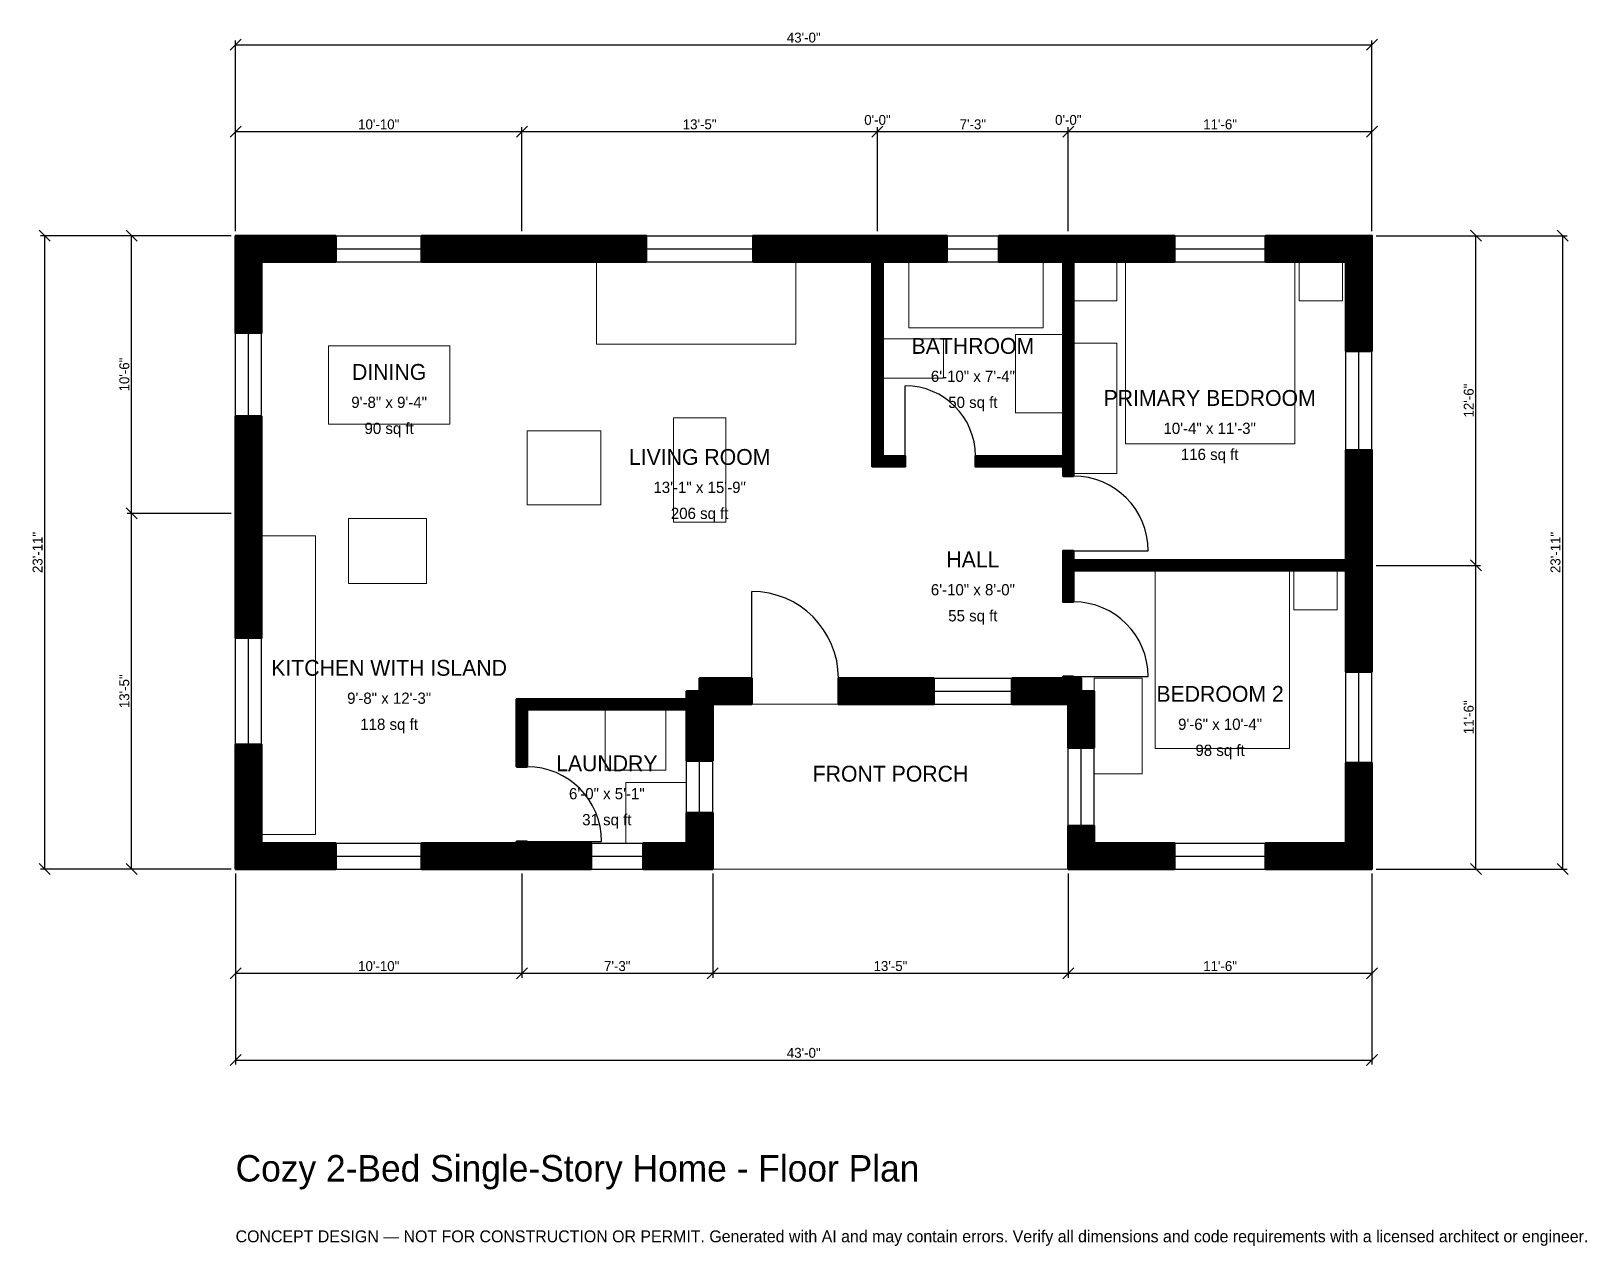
# Model space of a CAD drawing. Header units: inches. Extents: x -93 to 613, y -171 to 380.
import ezdxf
from ezdxf.enums import TextEntityAlignment as Align

# ---------------------------------------------------------------- set-up
doc = ezdxf.new("R2010")
doc.units = ezdxf.units.IN
doc.header["$MEASUREMENT"] = 0
doc.linetypes.add('DASHED', pattern=[0.6, 0.5, -0.1])
for name, color, linetype, lineweight in [('A-ANNO-DIMS', 1, 'Continuous', 13), ('A-ANNO-TEXT', 7, 'Continuous', 18), ('A-AREA-IDEN', 7, 'Continuous', 18), ('A-DOOR', 2, 'Continuous', 25), ('A-FLOR-FIXT', 9, 'Continuous', 13), ('A-FURN', 9, 'Continuous', 13), ('A-GLAZ', 4, 'Continuous', 25), ('A-SITE-PAVE', 8, 'Continuous', 13), ('A-WALL', 7, 'Continuous', 50), ('A-WALL-PATT', 8, 'Continuous', 13)]:
    doc.layers.add(name, color=color, linetype=linetype, lineweight=lineweight)
doc.dimstyles.new('PLAN', dxfattribs={"dimtxt": 4.5, "dimasz": 3, "dimexe": 2, "dimexo": 2, "dimgap": 1, "dimtad": 1, "dimdec": 0, "dimlunit": 4, "dimtsz": 2.5, "dimcen": 2.5, "dimclrd": 1, "dimclre": 1, "dimazin": 3, "dimtfac": 1, "dimtmove": 0, "dimatfit": 3})

msp = doc.modelspace()

# ---------------------------------------------------------------- hatches: boundary and pattern name
at = {"layer": 'A-WALL-PATT'}
h = msp.add_hatch(dxfattribs=at)
h.set_pattern_fill('ANSI31', color=8, scale=0.8)
h.paths.add_polyline_path([(204.7244, 0), (204.7244, 0), (185.0394, 0), (185.0394, 11.811), (204.7244, 11.811), (204.7244, 25.5906), (216.5354, 25.5906), (216.5354, 11.811), (216.5355, 11.811), (216.5355, 0), (216.5355, 0), (216.5354, 0), (216.5354, 0), (204.7244, 0)])
h.paths.add_polyline_path([(135.8268, 0), (132.2835, 0), (132.2835, 0), (127.5591, 0), (127.5591, 0), (124.0157, 0), (84.4488, 0), (84.4488, 11.811), (124.0157, 11.811), (127.5591, 11.811), (127.5591, 12.5984), (132.2835, 12.5984), (132.2835, 11.811), (135.8268, 11.811), (161.4173, 11.811), (161.4173, 0), (135.8268, 0)])
h.paths.add_polyline_path([(11.811, 0), (11.811, 0), (0, 0), (0, 0), (0, 0), (0, 0), (0, 11.811), (0, 11.811), (0, 56.4961), (11.811, 56.4961), (11.811, 11.811), (45.4724, 11.811), (45.4724, 0), (11.811, 0)])
h.paths.add_polyline_path([(0, 155.5118), (0, 167.3228), (0, 205.5118), (11.811, 205.5118), (11.811, 167.3228), (11.811, 155.5118), (11.811, 104.9213), (0, 104.9213), (0, 155.5118)])
h.paths.add_polyline_path([(0, 275.5906), (0, 275.5906), (0, 287.4016), (0, 287.4016), (0, 287.4016), (11.811, 287.4016), (11.811, 287.4016), (45.4724, 287.4016), (45.4724, 275.5906), (11.811, 275.5906), (11.811, 243.3071), (0, 243.3071), (0, 275.5906)])
h.paths.add_polyline_path([(124.0157, 287.4016), (124.0157, 287.4016), (186.4173, 287.4016), (186.4173, 275.5906), (135.8268, 275.5906), (135.8268, 275.5906), (84.4488, 275.5906), (84.4488, 287.4016), (124.0157, 287.4016)])
h.paths.add_polyline_path([(285.4331, 287.4016), (288.9764, 287.4016), (288.9764, 287.4016), (293.7008, 287.4016), (293.7008, 287.4016), (297.2441, 287.4016), (322.8346, 287.4016), (322.8346, 275.5906), (297.2441, 275.5906), (293.7008, 275.5906), (293.7008, 187.4016), (303.937, 187.4016), (303.937, 182.6772), (288.9764, 182.6772), (288.9764, 182.6772), (288.9764, 182.6772), (288.9764, 275.5906), (285.4331, 275.5906), (234.8425, 275.5906), (234.8425, 287.4016), (285.4331, 287.4016)])
h.paths.add_polyline_path([(375.5906, 287.4016), (375.5906, 287.4016), (380.315, 287.4016), (380.315, 287.4016), (383.8583, 287.4016), (383.8583, 287.4016), (426.1811, 287.4016), (426.1811, 275.5906), (380.315, 275.5906), (380.315, 187.4016), (380.315, 182.6772), (380.315, 182.6772), (380.315, 178.3465), (375.5906, 178.3465), (375.5906, 182.6772), (335.8268, 182.6772), (335.8268, 187.4016), (375.5906, 187.4016), (375.5906, 275.5906), (372.0472, 275.5906), (372.0472, 275.5906), (346.4567, 275.5906), (346.4567, 287.4016), (375.5906, 287.4016)])
h.paths.add_polyline_path([(503.937, 287.4016), (503.937, 287.4016), (515.748, 287.4016), (515.748, 287.4016), (515.7481, 287.4016), (515.7481, 275.5906), (515.748, 275.5906), (515.748, 235.0394), (503.937, 235.0394), (503.937, 275.5906), (467.5197, 275.5906), (467.5197, 287.4016), (503.937, 287.4016)])
h.paths.add_polyline_path([(515.748, 143.7008), (515.748, 140.1575), (515.7481, 140.1575), (515.7481, 135.4331), (515.748, 135.4331), (515.748, 131.8898), (515.748, 89.5669), (503.937, 89.5669), (503.937, 131.8898), (503.937, 135.4331), (380.315, 135.4331), (380.315, 121.2598), (375.5906, 121.2598), (375.5906, 135.4331), (375.5906, 135.4331), (375.5906, 140.1575), (375.5906, 140.1575), (375.5906, 144.4882), (380.315, 144.4882), (380.315, 140.1575), (503.937, 140.1575), (503.937, 143.7008), (503.937, 190.1575), (515.748, 190.1575), (515.748, 143.7008)])
h.paths.add_polyline_path([(515.748, 11.811), (515.7481, 11.811), (515.7481, 0), (515.748, 0), (515.748, 0), (503.937, 0), (503.937, 0), (467.5197, 0), (467.5197, 11.811), (503.937, 11.811), (503.937, 48.2283), (515.748, 48.2283), (515.748, 11.811)])
h.paths.add_polyline_path([(389.7638, 0), (389.7638, 0), (377.9528, 0), (377.9528, 0), (377.9527, 0), (377.9527, 11.811), (377.9528, 11.811), (377.9528, 19.685), (389.7638, 19.685), (389.7638, 11.811), (426.1811, 11.811), (426.1811, 0), (389.7638, 0)])
h.paths.add_polyline_path([(377.9528, 72.4409), (377.9527, 72.4409), (377.9527, 74.8031), (375.5906, 74.8031), (375.5906, 74.8031), (352.3622, 74.8031), (352.3622, 86.6142), (375.5906, 86.6142), (375.5906, 87.4016), (380.315, 87.4016), (380.315, 86.6142), (383.8583, 86.6142), (383.8583, 80.7087), (389.7638, 80.7087), (389.7638, 55.1181), (377.9528, 55.1181), (377.9528, 72.4409)])
h.paths.add_polyline_path([(297.2441, 74.8031), (285.4331, 74.8031), (273.622, 74.8031), (273.622, 86.6142), (285.4331, 86.6142), (297.2441, 86.6142), (316.9291, 86.6142), (316.9291, 74.8031), (297.2441, 74.8031)])
h.paths.add_polyline_path([(218.8976, 74.8031), (218.8976, 74.8031), (216.5355, 74.8031), (216.5355, 72.4409), (216.5354, 72.4409), (216.5354, 49.2126), (204.7244, 49.2126), (204.7244, 72.4409), (132.2835, 72.4409), (132.2835, 46.4567), (127.5591, 46.4567), (127.5591, 72.4409), (127.5591, 77.1654), (132.2835, 77.1654), (204.7244, 77.1654), (204.7244, 80.7087), (210.6299, 80.7087), (210.6299, 86.6142), (234.252, 86.6142), (234.252, 74.8031), (218.8976, 74.8031)])

# ---------------------------------------------------------------- linework, layer by layer
at = {"layer": 'A-DOOR'}
for p, q in [((303.937, 187.4016), (303.937, 219.2913)), ((380.315, 144.4882), (414.1732, 144.4882)), ((234.252, 86.6142), (234.252, 125.9843)), ((380.315, 87.4016), (414.1732, 87.4016)), ((132.2835, 12.5984), (166.1417, 12.5984))]:
    msp.add_line(p, q, dxfattribs=at)
for centre, radius in [((303.937, 187.4016), 31.8898), ((380.315, 144.4882), 33.8583), ((234.252, 86.6142), 39.3701), ((380.315, 87.4016), 33.8583), ((132.2835, 12.5984), 33.8583)]:
    msp.add_arc(centre, radius, 0, 90, dxfattribs=at)
at = {"layer": 'A-FLOR-FIXT'}
for points in [[(305.5118, 245.6693), (366.5354, 245.6693), (366.5354, 275.5906), (305.5118, 275.5906)], [(293.7008, 222.8346), (321.2598, 222.8346), (321.2598, 240.5512), (293.7008, 240.5512)], [(353.937, 207.0866), (375.5906, 207.0866), (375.5906, 242.5197), (353.937, 242.5197)], [(11.811, 15.748), (36.2205, 15.748), (36.2205, 151.1811), (11.811, 151.1811)]]:
    msp.add_lwpolyline(points, close=True, dxfattribs=at)
at = {"layer": 'A-FURN'}
for points in [[(163.7795, 238.189), (254.3307, 238.189), (254.3307, 275.5906), (163.7795, 275.5906)], [(380.315, 257.874), (400, 257.874), (400, 275.5906), (380.315, 275.5906)], [(403.937, 192.9134), (480.7087, 192.9134), (480.7087, 275.5906), (403.937, 275.5906)], [(482.6772, 257.874), (502.3622, 257.874), (502.3622, 275.5906), (482.6772, 275.5906)], [(42.126, 201.9685), (97.2441, 201.9685), (97.2441, 237.4016), (42.126, 237.4016)], [(380.315, 179.5276), (400, 179.5276), (400, 238.5827), (380.315, 238.5827)], [(132.2835, 165.3543), (165.748, 165.3543), (165.748, 198.8189), (132.2835, 198.8189)], [(198.8189, 157.4803), (222.4409, 157.4803), (222.4409, 204.7244), (198.8189, 204.7244)], [(51.1811, 129.5276), (86.6142, 129.5276), (86.6142, 159.0551), (51.1811, 159.0551)], [(417.3228, 54.7244), (478.3465, 54.7244), (478.3465, 135.4331), (417.3228, 135.4331)], [(480.315, 117.7165), (500, 117.7165), (500, 135.4331), (480.315, 135.4331)], [(389.7638, 43.3071), (411.4173, 43.3071), (411.4173, 86.6142), (389.7638, 86.6142)], [(167.7165, 44.8819), (195.2756, 44.8819), (195.2756, 72.4409), (167.7165, 72.4409)], [(177.1654, 11.811), (204.7244, 11.811), (204.7244, 39.3701), (177.1654, 39.3701)]]:
    msp.add_lwpolyline(points, close=True, dxfattribs=at)
at = {"layer": 'A-GLAZ'}
for p, q in [((45.4724, 287.4016), (84.4488, 287.4016)), ((186.4173, 287.4016), (234.8425, 287.4016)), ((322.8346, 287.4016), (346.4567, 287.4016)), ((426.1811, 287.4016), (467.5197, 287.4016)), ((45.4724, 281.4961), (84.4488, 281.4961)), ((45.4724, 275.5906), (84.4488, 275.5906)), ((186.4173, 281.4961), (234.8425, 281.4961)), ((186.4173, 275.5906), (234.8425, 275.5906)), ((322.8346, 281.4961), (346.4567, 281.4961)), ((322.8346, 275.5906), (346.4567, 275.5906)), ((426.1811, 281.4961), (467.5197, 281.4961)), ((426.1811, 275.5906), (467.5197, 275.5906)), ((0, 205.5118), (0, 243.3071)), ((5.9055, 205.5118), (5.9055, 243.3071)), ((11.811, 205.5118), (11.811, 243.3071)), ((503.937, 190.1575), (503.937, 235.0394)), ((509.8425, 190.1575), (509.8425, 235.0394)), ((515.748, 190.1575), (515.748, 235.0394)), ((0, 56.4961), (0, 104.9213)), ((5.9055, 56.4961), (5.9055, 104.9213)), ((11.811, 56.4961), (11.811, 104.9213)), ((316.9291, 86.6142), (352.3622, 86.6142)), ((503.937, 48.2283), (503.937, 89.5669)), ((509.8425, 48.2283), (509.8425, 89.5669)), ((515.748, 48.2283), (515.748, 89.5669)), ((316.9291, 80.7087), (352.3622, 80.7087)), ((316.9291, 74.8031), (352.3622, 74.8031)), ((377.9528, 19.685), (377.9528, 55.1181)), ((383.8583, 19.685), (383.8583, 55.1181)), ((389.7638, 19.685), (389.7638, 55.1181)), ((204.7244, 25.5906), (204.7244, 49.2126)), ((210.6299, 25.5906), (210.6299, 49.2126)), ((216.5354, 25.5906), (216.5354, 49.2126)), ((45.4724, 11.811), (84.4488, 11.811)), ((161.4173, 11.811), (185.0394, 11.811)), ((426.1811, 11.811), (467.5197, 11.811)), ((45.4724, 5.9055), (84.4488, 5.9055)), ((45.4724, 0), (84.4488, 0)), ((161.4173, 5.9055), (185.0394, 5.9055)), ((161.4173, 0), (185.0394, 0)), ((426.1811, 5.9055), (467.5197, 5.9055)), ((426.1811, 0), (467.5197, 0))]:
    msp.add_line(p, q, dxfattribs=at)
at = {"layer": 'A-SITE-PAVE', "linetype": 'DASHED'}
msp.add_lwpolyline([(216.5354, 0), (377.9528, 0), (377.9528, 74.8031), (216.5354, 74.8031)], close=True, dxfattribs=at)
at = {"layer": 'A-WALL'}
for points in [[(0, 275.5906), (0, 275.5906), (0, 287.4016), (0, 287.4016), (0, 287.4016), (11.811, 287.4016), (11.811, 287.4016), (45.4724, 287.4016), (45.4724, 275.5906), (11.811, 275.5906), (11.811, 243.3071), (0, 243.3071), (0, 275.5906)], [(124.0157, 287.4016), (124.0157, 287.4016), (186.4173, 287.4016), (186.4173, 275.5906), (135.8268, 275.5906), (135.8268, 275.5906), (84.4488, 275.5906), (84.4488, 287.4016), (124.0157, 287.4016)], [(285.4331, 287.4016), (288.9764, 287.4016), (288.9764, 287.4016), (293.7008, 287.4016), (293.7008, 287.4016), (297.2441, 287.4016), (322.8346, 287.4016), (322.8346, 275.5906), (297.2441, 275.5906), (293.7008, 275.5906), (293.7008, 187.4016), (303.937, 187.4016), (303.937, 182.6772), (288.9764, 182.6772), (288.9764, 182.6772), (288.9764, 182.6772), (288.9764, 275.5906), (285.4331, 275.5906), (234.8425, 275.5906), (234.8425, 287.4016), (285.4331, 287.4016)], [(375.5906, 287.4016), (375.5906, 287.4016), (380.315, 287.4016), (380.315, 287.4016), (383.8583, 287.4016), (383.8583, 287.4016), (426.1811, 287.4016), (426.1811, 275.5906), (380.315, 275.5906), (380.315, 187.4016), (380.315, 182.6772), (380.315, 182.6772), (380.315, 178.3465), (375.5906, 178.3465), (375.5906, 182.6772), (335.8268, 182.6772), (335.8268, 187.4016), (375.5906, 187.4016), (375.5906, 275.5906), (372.0472, 275.5906), (372.0472, 275.5906), (346.4567, 275.5906), (346.4567, 287.4016), (375.5906, 287.4016)], [(503.937, 287.4016), (503.937, 287.4016), (515.748, 287.4016), (515.748, 287.4016), (515.7481, 287.4016), (515.7481, 275.5906), (515.748, 275.5906), (515.748, 235.0394), (503.937, 235.0394), (503.937, 275.5906), (467.5197, 275.5906), (467.5197, 287.4016), (503.937, 287.4016)], [(0, 155.5118), (0, 167.3228), (0, 205.5118), (11.811, 205.5118), (11.811, 167.3228), (11.811, 155.5118), (11.811, 104.9213), (0, 104.9213), (0, 155.5118)], [(515.748, 143.7008), (515.748, 140.1575), (515.7481, 140.1575), (515.7481, 135.4331), (515.748, 135.4331), (515.748, 131.8898), (515.748, 89.5669), (503.937, 89.5669), (503.937, 131.8898), (503.937, 135.4331), (380.315, 135.4331), (380.315, 121.2598), (375.5906, 121.2598), (375.5906, 135.4331), (375.5906, 135.4331), (375.5906, 140.1575), (375.5906, 140.1575), (375.5906, 144.4882), (380.315, 144.4882), (380.315, 140.1575), (503.937, 140.1575), (503.937, 143.7008), (503.937, 190.1575), (515.748, 190.1575), (515.748, 143.7008)], [(218.8976, 74.8031), (218.8976, 74.8031), (216.5355, 74.8031), (216.5355, 72.4409), (216.5354, 72.4409), (216.5354, 49.2126), (204.7244, 49.2126), (204.7244, 72.4409), (132.2835, 72.4409), (132.2835, 46.4567), (127.5591, 46.4567), (127.5591, 72.4409), (127.5591, 77.1654), (132.2835, 77.1654), (204.7244, 77.1654), (204.7244, 80.7087), (210.6299, 80.7087), (210.6299, 86.6142), (234.252, 86.6142), (234.252, 74.8031), (218.8976, 74.8031)], [(297.2441, 74.8031), (285.4331, 74.8031), (273.622, 74.8031), (273.622, 86.6142), (285.4331, 86.6142), (297.2441, 86.6142), (316.9291, 86.6142), (316.9291, 74.8031), (297.2441, 74.8031)], [(377.9528, 72.4409), (377.9527, 72.4409), (377.9527, 74.8031), (375.5906, 74.8031), (375.5906, 74.8031), (352.3622, 74.8031), (352.3622, 86.6142), (375.5906, 86.6142), (375.5906, 87.4016), (380.315, 87.4016), (380.315, 86.6142), (383.8583, 86.6142), (383.8583, 80.7087), (389.7638, 80.7087), (389.7638, 55.1181), (377.9528, 55.1181), (377.9528, 72.4409)], [(11.811, 0), (11.811, 0), (0, 0), (0, 0), (0, 0), (0, 0), (0, 11.811), (0, 11.811), (0, 56.4961), (11.811, 56.4961), (11.811, 11.811), (45.4724, 11.811), (45.4724, 0), (11.811, 0)], [(515.748, 11.811), (515.7481, 11.811), (515.7481, 0), (515.748, 0), (515.748, 0), (503.937, 0), (503.937, 0), (467.5197, 0), (467.5197, 11.811), (503.937, 11.811), (503.937, 48.2283), (515.748, 48.2283), (515.748, 11.811)], [(204.7244, 0), (204.7244, 0), (185.0394, 0), (185.0394, 11.811), (204.7244, 11.811), (204.7244, 25.5906), (216.5354, 25.5906), (216.5354, 11.811), (216.5355, 11.811), (216.5355, 0), (216.5355, 0), (216.5354, 0), (216.5354, 0), (204.7244, 0)], [(389.7638, 0), (389.7638, 0), (377.9528, 0), (377.9528, 0), (377.9527, 0), (377.9527, 11.811), (377.9528, 11.811), (377.9528, 19.685), (389.7638, 19.685), (389.7638, 11.811), (426.1811, 11.811), (426.1811, 0), (389.7638, 0)], [(135.8268, 0), (132.2835, 0), (132.2835, 0), (127.5591, 0), (127.5591, 0), (124.0157, 0), (84.4488, 0), (84.4488, 11.811), (124.0157, 11.811), (127.5591, 11.811), (127.5591, 12.5984), (132.2835, 12.5984), (132.2835, 11.811), (135.8268, 11.811), (161.4173, 11.811), (161.4173, 0), (135.8268, 0)]]:
    msp.add_lwpolyline(points, close=True, dxfattribs=at)

# ---------------------------------------------------------------- texts
at = {"layer": 'A-ANNO-TEXT'}
for s, height, p in [('Cozy 2-Bed Single-Story Home - Floor Plan', 12, (0, -141.7323)), ('CONCEPT DESIGN — NOT FOR CONSTRUCTION OR PERMIT. Generated with AI and may contain errors. Verify all dimensions and code requirements with a licensed architect or engineer.', 5.4, (0, -169.2913))]:
    msp.add_text(s, height=height, dxfattribs=at).set_placement(p)
at = {"layer": 'A-AREA-IDEN'}
for s, height, p in [('BATHROOM', 7.2, (334.6457, 237.4016)), ('DINING', 7.2, (69.685, 225.5906)), ('6\'-10" x 7\'-4"', 5.1, (334.6457, 223.622)), ('9\'-8" x 9\'-4"', 5.1, (69.685, 211.811)), ('50 sq ft', 5.1, (334.6457, 211.811)), ('PRIMARY BEDROOM', 7.2, (442.126, 213.7795)), ('90 sq ft', 5.1, (69.685, 200)), ('10\'-4" x 11\'-3"', 5.1, (442.126, 200)), ('LIVING ROOM', 7.2, (210.6299, 187.0079)), ('116 sq ft', 5.1, (442.126, 188.189)), ('13\'-1" x 15\'-9"', 5.1, (210.6299, 173.2283)), ('206 sq ft', 5.1, (210.6299, 161.4173)), ('HALL', 7.2, (334.6457, 140.5512)), ('6\'-10" x 8\'-0"', 5.1, (334.6457, 126.7717)), ('55 sq ft', 5.1, (334.6457, 114.9606)), ('KITCHEN WITH ISLAND', 7.2, (69.685, 91.3386)), ('9\'-8" x 12\'-3"', 5.1, (69.685, 77.5591)), ('BEDROOM 2', 7.2, (446.8504, 79.5276)), ('118 sq ft', 5.1, (69.685, 65.748)), ('9\'-6" x 10\'-4"', 5.1, (446.8504, 65.748)), ('98 sq ft', 5.1, (446.8504, 53.937)), ('LAUNDRY', 7.2, (168.5039, 48.0315)), ('FRONT PORCH', 7.2, (297.2441, 43.3071)), ('6\'-0" x 5\'-1"', 5.1, (168.5039, 34.252)), ('31 sq ft', 5.1, (168.5039, 22.4409))]:
    msp.add_text(s, height=height, dxfattribs=at).set_placement(p, align=Align.MIDDLE_CENTER)

# ---------------------------------------------------------------- dimensions: what is measured, and where the dimension line sits
at = {"layer": 'A-ANNO-DIMS'}
for base, p1, p2, text in [((0, 374.0157), (0, 287.4016), (515.748, 287.4016), '43\'-0"'), ((0, 334.6457), (0, 287.4016), (129.9213, 287.4016), '10\'-10"'), ((129.9213, 334.6457), (129.9213, 287.4016), (291.3386, 287.4016), '13\'-5"'), ((291.3386, 334.6457), (291.3386, 287.4016), (291.3386, 287.4016), '0\'-0"'), ((291.3386, 334.6457), (291.3386, 287.4016), (377.9528, 287.4016), '7\'-3"'), ((377.9528, 334.6457), (377.9528, 287.4016), (377.9528, 287.4016), '0\'-0"'), ((377.9528, 334.6457), (377.9528, 287.4016), (515.748, 287.4016), '11\'-6"'), ((0, -47.2441), (0, 0), (129.9213, 0), '10\'-10"'), ((0, -86.6142), (0, 0), (515.748, 0), '43\'-0"'), ((129.9213, -47.2441), (129.9213, 0), (216.5354, 0), '7\'-3"'), ((216.5354, -47.2441), (216.5354, 0), (377.9528, 0), '13\'-5"'), ((377.9528, -47.2441), (377.9528, 0), (515.748, 0), '11\'-6"')]:
    msp.add_linear_dim(base=base, p1=p1, p2=p2, text=text, dimstyle='PLAN', dxfattribs=at).render()
for base, p1, p2, text in [((-86.6142, 0), (0, 0), (0, 287.4016), '23\'-11"'), ((-47.2441, 161.4173), (0, 161.4173), (0, 287.4016), '10\'-6"'), ((562.9921, 137.7953), (515.748, 137.7953), (515.748, 287.4016), '12\'-6"'), ((602.3622, 0), (515.748, 0), (515.748, 287.4016), '23\'-11"'), ((-47.2441, 0), (0, 0), (0, 161.4173), '13\'-5"'), ((562.9921, 0), (515.748, 0), (515.748, 137.7953), '11\'-6"')]:
    msp.add_linear_dim(base=base, p1=p1, p2=p2, angle=90, text=text, dimstyle='PLAN', dxfattribs=at).render()

doc.saveas('drawing.dxf')
